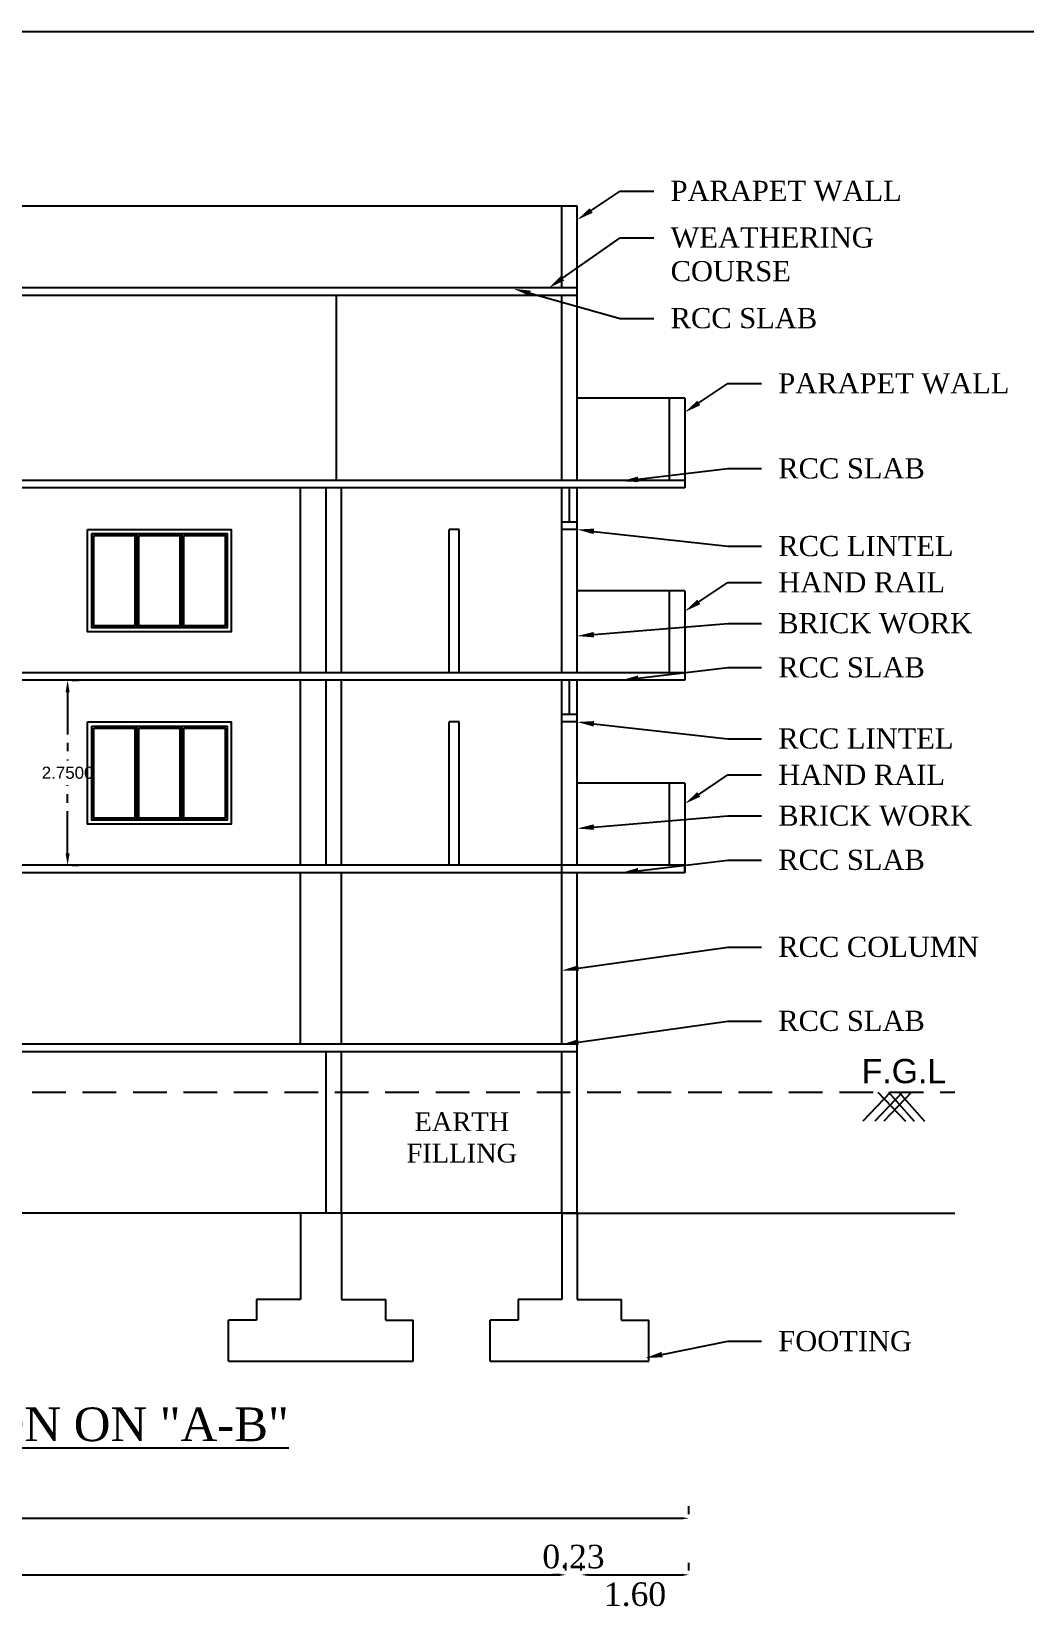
# Model space of a CAD drawing. Header units: metres. Extents: x 3592 to 3825, y 373 to 546.
# Drawn here: x 3712.7 to 3727.46, y 502.4 to 525.95 of the extents above; entities that cross this region are included whole.
import ezdxf
from ezdxf import colors
from ezdxf.entities.mleader import LeaderData, LeaderLine
from ezdxf.math import Vec2, Vec3

# ---------------------------------------------------------------- set-up
doc = ezdxf.new("R2010")
doc.units = ezdxf.units.M
for name, pattern in [('DASHED', [0.75, 0.5, -0.25]), ('DOT2', [0.125, 0, -0.125]), ('PHANTOM2', [1.25, 0.625, -0.125, 0.125, -0.125, 0.125, -0.125])]:
    doc.linetypes.add(name, pattern=pattern)
doc.layers.get('Defpoints').update_dxf_attribs({"lineweight": 0})
doc.layers.add('BLK_1_FLR_1_WC_BATH_HT', color=223, linetype='Continuous')
doc.styles.add('ANAND', font='times.ttf')
doc.styles.get("Standard").update_dxf_attribs({"font": 'arial.ttf'})
doc.styles.add('STYLE2', font='arial.ttf')
doc.dimstyles.new('STANDARD$0', dxfattribs={"dimtxt": 7, "dimasz": 3, "dimexe": 3, "dimexo": 1, "dimgap": 1.5, "dimtad": 1, "dimdec": 1, "dimzin": 1, "dimdsep": 46, "dimlunit": 4, "dimtxsty": 'Standard', "dimblk": 'OBLIQUE', "dimcen": 0.09375, "dimdle": 1, "dimclrd": 8, "dimclre": 8, "dimclrt": 7, "dimadec": 1, "dimazin": 0, "dimtfac": 1, "dimtdec": 1, "dimtix": 1, "dimtmove": 2, "dimatfit": 3, "dimldrblk": 'ARCHTICK', "dimfxl": 0, "dimfrac": 2, "dimtolj": 1, "dimtzin": 0, "dimarcsym": 0})
doc.dimstyles.new('V1', dxfattribs={"dimtxt": 0.23, "dimasz": 0.1, "dimexe": 0.18, "dimexo": 0.0625, "dimgap": 0.09, "dimtad": 1, "dimzin": 0, "dimdsep": 46, "dimtxsty": 'Standard', "dimcen": 0.09, "dimadec": 0, "dimazin": 0, "dimtfac": 1, "dimtix": 1, "dimtofl": 0, "dimtmove": 2, "dimatfit": 0, "dimfxl": 0, "dimtolj": 1, "dimtzin": 0, "dimarcsym": 0})

# ---------------------------------------------------------------- blocks, each defined once
blk = doc.blocks.new('*D110')
at = {"color": 0, "lineweight": -2}
for p, q in [((3701.566, 503.075), (3701.566, 503.192)), ((3701.666, 503.012), (3720.54, 503.012)), ((3720.64, 503.075), (3720.64, 503.192))]:
    blk.add_line(p, q, dxfattribs=at)
at = {"color": 0}
for points in [[(3701.666, 503.029), (3701.666, 502.996), (3701.566, 503.012)], [(3720.54, 503.029), (3720.54, 502.996), (3720.64, 503.012)]]:
    blk.add_solid(points, dxfattribs=at)
at = {"layer": 'Defpoints', "color": 0}
for p in [(3701.566, 503.012), (3720.64, 503.012), (3720.64, 503.012)]:
    blk.add_point(p, dxfattribs=at)
at = {"color": 0, "insert": (3711.103, 503.281), "char_height": 0.35, "attachment_point": 5, "style": 'ANAND'}
blk.add_mtext('\\A1;19.07', dxfattribs=at)
blk = doc.blocks.new('*D111')
at = {"color": 0, "lineweight": -2}
for p, q in [((3720.54, 503.012), (3720.44, 503.012)), ((3720.64, 503.075), (3720.64, 503.192)), ((3720.869, 503.075), (3720.869, 503.192)), ((3720.969, 503.012), (3721.069, 503.012))]:
    blk.add_line(p, q, dxfattribs=at)
at = {"color": 0}
for points in [[(3720.54, 503.029), (3720.54, 502.996), (3720.64, 503.012)], [(3720.969, 503.029), (3720.969, 502.996), (3720.869, 503.012)]]:
    blk.add_solid(points, dxfattribs=at)
at = {"layer": 'Defpoints', "color": 0}
for p in [(3720.64, 503.012), (3720.869, 503.012), (3720.869, 503.012)]:
    blk.add_point(p, dxfattribs=at)
at = {"color": 0, "insert": (3720.754, 503.281), "char_height": 0.35, "attachment_point": 5, "style": 'ANAND'}
blk.add_mtext('\\A1;0.23', dxfattribs=at)
blk = doc.blocks.new('*D112')
at = {"color": 0, "lineweight": -2}
for p, q in [((3720.869, 503.075), (3720.869, 503.192)), ((3720.969, 503.012), (3722.369, 503.012)), ((3722.469, 503.075), (3722.469, 503.192))]:
    blk.add_line(p, q, dxfattribs=at)
at = {"color": 0}
for points in [[(3720.969, 503.029), (3720.969, 502.996), (3720.869, 503.012)], [(3722.369, 503.029), (3722.369, 502.996), (3722.469, 503.012)]]:
    blk.add_solid(points, dxfattribs=at)
at = {"layer": 'Defpoints', "color": 0}
for p in [(3720.869, 503.012), (3722.469, 503.012), (3722.469, 503.012)]:
    blk.add_point(p, dxfattribs=at)
at = {"color": 0, "insert": (3721.669, 502.722), "char_height": 0.35, "attachment_point": 5, "style": 'ANAND'}
blk.add_mtext('\\A1;1.60', dxfattribs=at)
blk = doc.blocks.new('*D113')
at = {"color": 0, "lineweight": -2}
for p, q in [((3701.338, 503.916), (3701.338, 504.033)), ((3722.469, 503.916), (3722.469, 504.033)), ((3701.438, 503.853), (3722.369, 503.853))]:
    blk.add_line(p, q, dxfattribs=at)
at = {"color": 0}
for points in [[(3701.438, 503.87), (3701.438, 503.837), (3701.338, 503.853)], [(3722.369, 503.87), (3722.369, 503.837), (3722.469, 503.853)]]:
    blk.add_solid(points, dxfattribs=at)
at = {"layer": 'Defpoints', "color": 0}
for p in [(3701.338, 503.853), (3722.469, 503.853), (3722.469, 503.853)]:
    blk.add_point(p, dxfattribs=at)
at = {"color": 0, "insert": (3711.903, 504.122), "char_height": 0.35, "attachment_point": 5, "style": 'ANAND'}
blk.add_mtext('\\A1;21.13', dxfattribs=at)
blk = doc.blocks.new('*D229')
at = {"layer": 'BLK_1_FLR_1_WC_BATH_HT', "color": 0, "linetype": 'DOT2', "lineweight": -2}
for p, q in [((3713.296, 516.307), (3713.414, 516.307)), ((3713.296, 513.557), (3713.414, 513.557))]:
    blk.add_line(p, q, dxfattribs=at)
at = {"layer": 'BLK_1_FLR_1_WC_BATH_HT', "color": 0, "linetype": 'PHANTOM2', "lineweight": -2}
for p, q in [((3713.234, 516.127), (3713.234, 515.114)), ((3713.234, 513.737), (3713.234, 514.75))]:
    blk.add_line(p, q, dxfattribs=at)
at = {"layer": 'BLK_1_FLR_1_WC_BATH_HT', "color": 0}
for points in [[(3713.204, 516.127), (3713.264, 516.127), (3713.234, 516.307)], [(3713.204, 513.737), (3713.264, 513.737), (3713.234, 513.557)]]:
    blk.add_solid(points, dxfattribs=at)
at = {"layer": 'Defpoints', "color": 0}
for p in [(3713.234, 516.307), (3713.234, 516.307), (3713.234, 513.557)]:
    blk.add_point(p, dxfattribs=at)
at = {"layer": 'BLK_1_FLR_1_WC_BATH_HT', "color": 0, "insert": (3713.234, 514.932), "char_height": 0.18, "attachment_point": 5}
blk.add_mtext('\\A1;2.7500', dxfattribs=at)

msp = doc.modelspace()

# ---------------------------------------------------------------- linework, layer by layer
for p, q in [((3700.89687, 523.35706), (3720.80907, 523.35706)), ((3720.58047, 522.13706), (3720.58047, 523.35706)), ((3720.80907, 522.02706), (3720.80907, 523.35706)), ((3720.80907, 522.13706), (3701.27787, 522.13706)), ((3720.80907, 522.02706), (3701.27787, 522.02706)), ((3720.58047, 519.27706), (3720.58047, 522.02706)), ((3720.80907, 519.27706), (3720.80907, 522.02706)), ((3722.40927, 520.49706), (3720.80907, 520.49706)), ((3722.18067, 519.27706), (3722.18067, 520.49706)), ((3722.40927, 520.49706), (3722.40927, 519.16706)), ((3722.40927, 519.27706), (3701.27787, 519.27706)), ((3722.40927, 519.16706), (3701.27787, 519.16706)), ((3716.69427, 516.41706), (3716.69427, 519.16706)), ((3716.69427, 516.41706), (3716.69427, 519.16706)), ((3720.58047, 516.41706), (3720.58047, 519.16706)), ((3720.80907, 516.41706), (3720.80907, 519.16706)), ((3720.80907, 518.65706), (3720.58047, 518.65706)), ((3714.26317, 518.48706), (3714.26317, 517.08706)), ((3714.93437, 518.48706), (3714.93437, 517.08706)), ((3719.05647, 518.54706), (3718.90407, 518.54706)), ((3720.80907, 518.54706), (3720.58047, 518.54706)), ((3722.40927, 517.63706), (3720.80907, 517.63706)), ((3722.18067, 516.41706), (3722.18067, 517.63706)), ((3722.40927, 517.63706), (3722.40927, 516.30706)), ((3722.40927, 516.41706), (3701.27787, 516.41706)), ((3722.40927, 516.30706), (3701.27787, 516.30706)), ((3716.69427, 513.55706), (3716.69427, 516.30706)), ((3716.69427, 513.55706), (3716.69427, 516.30706)), ((3720.58047, 510.89706), (3720.58047, 516.30706)), ((3720.80907, 513.55706), (3720.80907, 516.30706)), ((3720.80907, 515.79706), (3720.58047, 515.79706)), ((3714.26317, 515.62706), (3714.26317, 514.22706)), ((3714.93437, 515.62706), (3714.93437, 514.22706)), ((3719.05647, 515.68706), (3718.90407, 515.68706)), ((3720.80907, 515.68706), (3720.58047, 515.68706)), ((3722.40927, 514.77706), (3720.80907, 514.77706)), ((3722.18067, 513.55706), (3722.18067, 514.77706)), ((3722.40927, 514.77706), (3722.40927, 513.44706)), ((3722.40927, 513.55706), (3701.27787, 513.55706)), ((3722.40927, 513.44706), (3701.27787, 513.44706)), ((3716.69427, 510.89706), (3716.69427, 513.44706)), ((3720.80907, 508.38706), (3720.80907, 513.44706)), ((3722.40927, 513.44706), (3722.40927, 513.55706)), ((3720.58047, 510.89706), (3700.89687, 510.89706)), ((3720.80907, 510.78706), (3701.27787, 510.78706)), ((3720.80907, 510.89706), (3720.58047, 510.89706)), ((3720.58047, 508.38706), (3720.58047, 510.78706)), ((3725.46611, 510.18706), (3725.05556, 509.75381)), ((3725.64324, 510.18706), (3725.23269, 509.75381)), ((3725.27811, 510.18706), (3725.68867, 509.75381)), ((3725.77801, 510.18706), (3725.36746, 509.75381)), ((3725.4374, 510.18706), (3725.81796, 509.75381)), ((3725.59002, 510.18706), (3725.97058, 509.75381)), ((3720.80907, 508.38706), (3700.89687, 508.38706)), ((3716.69427, 508.38706), (3716.69427, 507.10326)), ((3717.30387, 508.38706), (3717.30387, 507.10326)), ((3720.58047, 508.38706), (3720.58047, 507.10326)), ((3720.58047, 508.38706), (3720.80907, 508.38706)), ((3720.58047, 508.38706), (3720.80907, 508.38706)), ((3720.80907, 508.38706), (3724.77147, 508.38706)), ((3720.80907, 508.38706), (3720.80907, 507.10326)), ((3724.77147, 508.38706), (3726.4252, 508.38706)), ((3716.69427, 507.10326), (3716.044, 507.10326)), ((3716.044, 507.10326), (3716.044, 506.79961)), ((3717.30387, 507.10326), (3717.96411, 507.10326)), ((3717.96458, 506.79977), (3717.96411, 507.10326)), ((3720.58047, 507.10326), (3719.9302, 507.10326)), ((3719.9302, 507.10326), (3719.9302, 506.79961)), ((3720.80907, 507.10326), (3721.46931, 507.10326)), ((3721.46978, 506.79977), (3721.46931, 507.10326)), ((3716.044, 506.79961), (3715.62747, 506.79961)), ((3715.62747, 506.1889), (3715.62747, 506.79961)), ((3717.96458, 506.79977), (3718.37067, 506.79977)), ((3718.37067, 506.1889), (3718.37067, 506.79961)), ((3719.9302, 506.79961), (3719.51367, 506.79961)), ((3719.51367, 506.1889), (3719.51367, 506.79961)), ((3721.46978, 506.79977), (3721.87587, 506.79977)), ((3721.87587, 506.1889), (3721.87587, 506.79961)), ((3715.62747, 506.1889), (3718.37067, 506.1889)), ((3719.51367, 506.1889), (3721.87587, 506.1889))]:
    msp.add_line(p, q)
at = {"color": 3}
for p, q in [((3717.22767, 522.02706), (3717.22767, 519.27706)), ((3717.07527, 516.41706), (3717.07527, 519.16706)), ((3717.30387, 516.41706), (3717.30387, 519.16706)), ((3720.69477, 518.65706), (3720.69477, 519.16706)), ((3718.90407, 516.41706), (3718.90407, 518.54706)), ((3719.05647, 516.41706), (3719.05647, 518.54706)), ((3717.07527, 513.55706), (3717.07527, 516.30706)), ((3717.30387, 513.55706), (3717.30387, 516.30706)), ((3720.69477, 515.79706), (3720.69477, 516.30706)), ((3718.90407, 513.55706), (3718.90407, 515.68706)), ((3719.05647, 513.55706), (3719.05647, 515.68706)), ((3716.69427, 510.89706), (3716.69427, 513.44706)), ((3717.30387, 510.89706), (3717.30387, 513.44706)), ((3717.07527, 508.38706), (3717.07527, 510.78706)), ((3717.30387, 508.38706), (3717.30387, 510.78706))]:
    msp.add_line(p, q, dxfattribs=at)
at = {"linetype": 'DASHED'}
msp.add_line((3699.20678, 510.18706), (3726.4252, 510.18706), dxfattribs=at)
for points in [[(3751.99791, 525.94549), (3627.83337, 525.94549), (3627.83337, 457.62569), (3751.99791, 457.62569)], [(3713.53197, 518.54706), (3715.66557, 518.54706), (3715.66557, 517.02706), (3713.53197, 517.02706)], [(3713.59197, 518.48706), (3714.26317, 518.48706), (3714.26317, 517.08706), (3713.59197, 517.08706)], [(3713.62197, 518.45706), (3714.23317, 518.45706), (3714.23317, 517.11706), (3713.62197, 517.11706)], [(3714.26317, 518.48706), (3714.93437, 518.48706), (3714.93437, 517.08706), (3714.26317, 517.08706)], [(3714.29317, 518.45706), (3714.90437, 518.45706), (3714.90437, 517.11706), (3714.29317, 517.11706)], [(3714.93437, 518.48706), (3715.60557, 518.48706), (3715.60557, 517.08706), (3714.93437, 517.08706)], [(3714.96437, 518.45706), (3715.57557, 518.45706), (3715.57557, 517.11706), (3714.96437, 517.11706)], [(3713.53197, 515.68706), (3715.66557, 515.68706), (3715.66557, 514.16706), (3713.53197, 514.16706)], [(3713.59197, 515.62706), (3714.26317, 515.62706), (3714.26317, 514.22706), (3713.59197, 514.22706)], [(3713.62197, 515.59706), (3714.23317, 515.59706), (3714.23317, 514.25706), (3713.62197, 514.25706)], [(3714.26317, 515.62706), (3714.93437, 515.62706), (3714.93437, 514.22706), (3714.26317, 514.22706)], [(3714.29317, 515.59706), (3714.90437, 515.59706), (3714.90437, 514.25706), (3714.29317, 514.25706)], [(3714.93437, 515.62706), (3715.60557, 515.62706), (3715.60557, 514.22706), (3714.93437, 514.22706)], [(3714.96437, 515.59706), (3715.57557, 515.59706), (3715.57557, 514.25706), (3714.96437, 514.25706)]]:
    msp.add_lwpolyline(points, close=True)

# ---------------------------------------------------------------- texts
for s, height, style, p in [('F.G.L', 0.36, 'STYLE2', (3725.03691, 510.31912)), ('%%USECTION ON "A-B"', 0.5, 'ANAND', (3709.94816, 505.00002))]:
    msp.add_text(s, height=height, dxfattribs=dict(style=style)).set_placement(p)
at = {"insert": (3719.09425, 509.51067), "char_height": 0.28, "attachment_point": 5, "style": 'ANAND'}
msp.add_mtext('\\A1;EARTH \\PFILLING', dxfattribs=at)

# ---------------------------------------------------------------- dimensions: what is measured, and where the dimension line sits
for base, p1, p2, picture, middle in [((3722.46894, 503.85332), (3701.33754, 503.85332), (3722.46894, 503.85332), '*D113', (3711.90324, 504.12185)), ((3720.64014, 503.01218), (3701.56614, 503.01218), (3720.64014, 503.01218), '*D110', (3711.10314, 503.28071)), ((3720.86874, 503.01218), (3720.64014, 503.01218), (3720.86874, 503.01218), '*D111', (3720.75444, 503.28071))]:
    dim = msp.add_linear_dim(base=base, p1=p1, p2=p2, dimstyle='V1', override={"dimtxt": 0.35, "dimtxsty": 'ANAND', "dimfxl": 75, "dimarcsym": 2})
    dim.commit()
    dim.dimension.update_dxf_attribs({"geometry": picture, "text_midpoint": middle})
dim = msp.add_linear_dim(base=(3722.46894, 503.01218), p1=(3720.86874, 503.01218), p2=(3722.46894, 503.01218), dimstyle='V1', override={"dimtxt": 0.35, "dimtxsty": 'ANAND', "dimfxl": 75, "dimarcsym": 2})
dim.commit()
dim.dimension.update_dxf_attribs({"geometry": '*D112', "text_midpoint": (3721.66884, 502.72225), "dimtype": 160})
at = {"layer": 'BLK_1_FLR_1_WC_BATH_HT'}
dim = msp.add_aligned_dim(p1=(3713.23396, 513.55706), p2=(3713.23396, 516.30706), distance=0, dimstyle='STANDARD$0', override={"dimtxt": 0.18, "dimasz": 0.18, "dimexe": 0.18, "dimexo": 0.0625, "dimgap": 0.09, "dimtad": 0, "dimtih": 1, "dimtoh": 1, "dimdec": 4, "dimzin": 0, "dimlunit": 2, "dimpost": '', "dimcen": 0.09, "dimdle": 0, "dimclrd": 0, "dimclre": 0, "dimclrt": 0, "dimadec": 0, "dimtdec": 4, "dimtix": 0, "dimtofl": 0, "dimtmove": 0, "dimfxl": 0, "dimfrac": 0, "dimarcsym": 2}, dxfattribs=at)
dim.commit()
dim.dimension.update_dxf_attribs({"geometry": '*D229', "text_midpoint": (3713.23396, 514.93206)})

# ---------------------------------------------------------------- leaders
ml = msp.add_multileader_mtext('Standard')
ml.set_content('PARAPET WALL', color=256, style='ANAND')
ml.set_leader_properties()
ml.build(insert=Vec2(0, 0))
ml.multileader.update_dxf_attribs({"dogleg_length": 0.5, "arrow_head_size": 0.25})
ctx = ml.context
ctx.base_point, ctx.char_height, ctx.arrow_head_size, ctx.landing_gap_size, ctx.plane_origin = Vec3(3721.94779, 523.57714, 0.038), 0.3, 0.25, 0.25, Vec3(3720.22618, 523.63969, 0.038)
notes = []
notes.append((ctx, [(0, (1, 1, 0), (3721.44779, 523.57714, 0.038), (1, 0), 0.5, [(0, [(3720.80907, 523.14877, 0.038)], 0, [])])]))
ctx.mtext.insert, ctx.mtext.flow_direction = Vec3(3722.19779, 523.7305, 0.038), 5
ml = msp.add_multileader_mtext('Standard')
ml.set_content('WEATHERING \\PCOURSE', color=256, style='ANAND')
ml.set_leader_properties()
ml.build(insert=Vec2(0, 0))
ml.multileader.update_dxf_attribs({"dogleg_length": 0.5, "arrow_head_size": 0.25})
ctx = ml.context
ctx.base_point, ctx.char_height, ctx.arrow_head_size, ctx.landing_gap_size, ctx.plane_origin = Vec3(3721.94779, 522.8835, 0.038), 0.3, 0.25, 0.25, Vec3(3720.22618, 522.94605, 0.038)
notes.append((ctx, [(0, (1, 1, 0), (3721.44779, 522.8835, 0.038), (1, 0), 0.5, [(0, [(3720.38655, 522.13706, 0.038)], 0, [])])]))
ctx.mtext.insert, ctx.mtext.flow_direction = Vec3(3722.19779, 523.03696, 0.038), 5
ml = msp.add_multileader_mtext('Standard')
ml.set_content('RCC SLAB', color=256, style='ANAND')
ml.set_leader_properties()
ml.build(insert=Vec2(0, 0))
ml.multileader.update_dxf_attribs({"dogleg_length": 0.5, "arrow_head_size": 0.25})
ctx = ml.context
ctx.base_point, ctx.char_height, ctx.arrow_head_size, ctx.landing_gap_size, ctx.plane_origin = Vec3(3721.94779, 521.68561, 0.038), 0.3, 0.25, 0.25, Vec3(3720.22618, 522.37499, 0.038)
notes.append((ctx, [(0, (1, 1, 0), (3721.44779, 521.68561, 0.038), (1, 0), 0.5, [(0, [(3719.86792, 522.12408, 0.038)], 0, [])])]))
ctx.mtext.insert, ctx.mtext.flow_direction = Vec3(3722.19779, 521.83896, 0.038), 5
ml = msp.add_multileader_mtext('Standard')
ml.set_content('PARAPET WALL', color=256, style='ANAND')
ml.set_leader_properties()
ml.build(insert=Vec2(0, 0))
ml.multileader.update_dxf_attribs({"dogleg_length": 0.5, "arrow_head_size": 0.25})
ctx = ml.context
ctx.base_point, ctx.char_height, ctx.arrow_head_size, ctx.landing_gap_size, ctx.plane_origin = Vec3(3723.54799, 520.71714, 0.038), 0.3, 0.25, 0.25, Vec3(3721.82638, 520.77969, 0.038)
notes.append((ctx, [(0, (1, 1, 0), (3723.04799, 520.71714, 0.038), (1, 0), 0.5, [(0, [(3722.40927, 520.28877, 0.038)], 0, [])])]))
ctx.mtext.insert, ctx.mtext.flow_direction = Vec3(3723.79799, 520.8705, 0.038), 5
ml = msp.add_multileader_mtext('Standard')
ml.set_content('RCC SLAB', color=256, style='ANAND')
ml.set_leader_properties()
ml.build(insert=Vec2(0, 0))
ml.multileader.update_dxf_attribs({"dogleg_length": 0.5, "arrow_head_size": 0.25})
ctx = ml.context
ctx.base_point, ctx.char_height, ctx.arrow_head_size, ctx.landing_gap_size, ctx.plane_origin = Vec3(3723.54799, 519.45244, 0.038), 0.3, 0.25, 0.25, Vec3(3721.82638, 519.51499, 0.038)
notes.append((ctx, [(0, (1, 1, 0), (3723.04799, 519.45244, 0.038), (1, 0), 0.5, [(0, [(3721.46812, 519.26408, 0.038)], 0, [])])]))
ctx.mtext.insert, ctx.mtext.flow_direction = Vec3(3723.79799, 519.60579, 0.038), 5
ml = msp.add_multileader_mtext('Standard')
ml.set_content('RCC LINTEL', color=256, style='ANAND')
ml.set_leader_properties()
ml.build(insert=Vec2(0, 0))
ml.multileader.update_dxf_attribs({"dogleg_length": 0.5, "arrow_head_size": 0.25})
ctx = ml.context
ctx.base_point, ctx.char_height, ctx.arrow_head_size, ctx.landing_gap_size, ctx.plane_origin = Vec3(3723.54799, 518.29859, 0.038), 0.3, 0.25, 0.25, Vec3(3721.82638, 518.61313, 0.038)
notes.append((ctx, [(0, (1, 1, 0), (3723.04799, 518.29859, 0.038), (1, 0), 0.5, [(0, [(3720.80907, 518.54706, 0.038)], 0, [])])]))
ctx.mtext.insert, ctx.mtext.flow_direction = Vec3(3723.79799, 518.45194, 0.038), 5
ml = msp.add_multileader_mtext('Standard')
ml.set_content('HAND RAIL', color=256, style='ANAND')
ml.set_leader_properties()
ml.build(insert=Vec2(0, 0))
ml.multileader.update_dxf_attribs({"dogleg_length": 0.5, "arrow_head_size": 0.25})
ctx = ml.context
ctx.base_point, ctx.char_height, ctx.arrow_head_size, ctx.landing_gap_size, ctx.plane_origin = Vec3(3723.54799, 517.76011, 0.038), 0.3, 0.25, 0.25, Vec3(3721.82638, 517.82267, 0.038)
notes.append((ctx, [(0, (1, 1, 0), (3723.04799, 517.76011, 0.038), (1, 0), 0.5, [(0, [(3722.40927, 517.33174, 0.038)], 0, [])])]))
ctx.mtext.insert, ctx.mtext.flow_direction = Vec3(3723.79799, 517.91249, 0.038), 5
ml = msp.add_multileader_mtext('Standard')
ml.set_content('BRICK WORK', color=256, style='ANAND')
ml.set_leader_properties()
ml.build(insert=Vec2(0, 0))
ml.multileader.update_dxf_attribs({"dogleg_length": 0.5, "arrow_head_size": 0.25})
ctx = ml.context
ctx.base_point, ctx.char_height, ctx.arrow_head_size, ctx.landing_gap_size, ctx.plane_origin = Vec3(3723.54799, 517.15239, 0.038), 0.3, 0.25, 0.25, Vec3(3721.82638, 517.21494, 0.038)
notes.append((ctx, [(0, (1, 1, 0), (3723.04799, 517.15239, 0.038), (1, 0), 0.5, [(0, [(3720.80907, 516.96403, 0.038)], 0, [])])]))
ctx.mtext.insert, ctx.mtext.flow_direction = Vec3(3723.79799, 517.30574, 0.038), 5
ml = msp.add_multileader_mtext('Standard')
ml.set_content('RCC SLAB', color=256, style='ANAND')
ml.set_leader_properties()
ml.build(insert=Vec2(0, 0))
ml.multileader.update_dxf_attribs({"dogleg_length": 0.5, "arrow_head_size": 0.25})
ctx = ml.context
ctx.base_point, ctx.char_height, ctx.arrow_head_size, ctx.landing_gap_size, ctx.plane_origin = Vec3(3723.54799, 516.49541, 0.038), 0.3, 0.25, 0.25, Vec3(3721.82638, 516.55796, 0.038)
notes.append((ctx, [(0, (1, 1, 0), (3723.04799, 516.49541, 0.038), (1, 0), 0.5, [(0, [(3721.46812, 516.30706, 0.038)], 0, [])])]))
ctx.mtext.insert, ctx.mtext.flow_direction = Vec3(3723.79799, 516.64877, 0.038), 5
ml = msp.add_multileader_mtext('Standard')
ml.set_content('RCC LINTEL', color=256, style='ANAND')
ml.set_leader_properties()
ml.build(insert=Vec2(0, 0))
ml.multileader.update_dxf_attribs({"dogleg_length": 0.5, "arrow_head_size": 0.25})
ctx = ml.context
ctx.base_point, ctx.char_height, ctx.arrow_head_size, ctx.landing_gap_size, ctx.plane_origin = Vec3(3723.54799, 515.43859, 0.038), 0.3, 0.25, 0.25, Vec3(3721.82638, 515.75313, 0.038)
notes.append((ctx, [(0, (1, 1, 0), (3723.04799, 515.43859, 0.038), (1, 0), 0.5, [(0, [(3720.80907, 515.68706, 0.038)], 0, [])])]))
ctx.mtext.insert, ctx.mtext.flow_direction = Vec3(3723.79799, 515.59194, 0.038), 5
ml = msp.add_multileader_mtext('Standard')
ml.set_content('HAND RAIL', color=256, style='ANAND')
ml.set_leader_properties()
ml.build(insert=Vec2(0, 0))
ml.multileader.update_dxf_attribs({"dogleg_length": 0.5, "arrow_head_size": 0.25})
ctx = ml.context
ctx.base_point, ctx.char_height, ctx.arrow_head_size, ctx.landing_gap_size, ctx.plane_origin = Vec3(3723.54799, 514.90011, 0.038), 0.3, 0.25, 0.25, Vec3(3721.82638, 514.96267, 0.038)
notes.append((ctx, [(0, (1, 1, 0), (3723.04799, 514.90011, 0.038), (1, 0), 0.5, [(0, [(3722.40927, 514.47174, 0.038)], 0, [])])]))
ctx.mtext.insert, ctx.mtext.flow_direction = Vec3(3723.79799, 515.05249, 0.038), 5
ml = msp.add_multileader_mtext('Standard')
ml.set_content('BRICK WORK', color=256, style='ANAND')
ml.set_leader_properties()
ml.build(insert=Vec2(0, 0))
ml.multileader.update_dxf_attribs({"dogleg_length": 0.5, "arrow_head_size": 0.25})
ctx = ml.context
ctx.base_point, ctx.char_height, ctx.arrow_head_size, ctx.landing_gap_size, ctx.plane_origin = Vec3(3723.54799, 514.29239, 0.038), 0.3, 0.25, 0.25, Vec3(3721.82638, 514.35494, 0.038)
notes.append((ctx, [(0, (1, 1, 0), (3723.04799, 514.29239, 0.038), (1, 0), 0.5, [(0, [(3720.80907, 514.10403, 0.038)], 0, [])])]))
ctx.mtext.insert, ctx.mtext.flow_direction = Vec3(3723.79799, 514.44574, 0.038), 5
ml = msp.add_multileader_mtext('Standard')
ml.set_content('RCC SLAB', color=256, style='ANAND')
ml.set_leader_properties()
ml.build(insert=Vec2(0, 0))
ml.multileader.update_dxf_attribs({"dogleg_length": 0.5, "arrow_head_size": 0.25})
ctx = ml.context
ctx.base_point, ctx.char_height, ctx.arrow_head_size, ctx.landing_gap_size, ctx.plane_origin = Vec3(3723.54799, 513.63541, 0.038), 0.3, 0.25, 0.25, Vec3(3721.82638, 513.69796, 0.038)
notes.append((ctx, [(0, (1, 1, 0), (3723.04799, 513.63541, 0.038), (1, 0), 0.5, [(0, [(3721.46812, 513.44706, 0.038)], 0, [])])]))
ctx.mtext.insert, ctx.mtext.flow_direction = Vec3(3723.79799, 513.78877, 0.038), 5
ml = msp.add_multileader_mtext('Standard')
ml.set_content('RCC COLUMN', color=256, style='ANAND')
ml.set_leader_properties()
ml.build(insert=Vec2(0, 0))
ml.multileader.update_dxf_attribs({"dogleg_length": 0.5, "arrow_head_size": 0.25})
ctx = ml.context
ctx.base_point, ctx.char_height, ctx.arrow_head_size, ctx.landing_gap_size, ctx.plane_origin = Vec3(3723.54799, 512.34231, 0.038), 0.3, 0.25, 0.25, Vec3(3721.82638, 512.53685, 0.038)
notes.append((ctx, [(0, (1, 1, 0), (3723.04799, 512.34231, 0.038), (1, 0), 0.5, [(0, [(3720.58047, 511.99434, 0.038)], 0, [])])]))
ctx.mtext.insert, ctx.mtext.flow_direction = Vec3(3723.79799, 512.49577, 0.038), 5
ml = msp.add_multileader_mtext('Standard')
ml.set_content('RCC SLAB', color=256, style='ANAND')
ml.set_leader_properties()
ml.build(insert=Vec2(0, 0))
ml.multileader.update_dxf_attribs({"dogleg_length": 0.5, "arrow_head_size": 0.25})
ctx = ml.context
ctx.base_point, ctx.char_height, ctx.arrow_head_size, ctx.landing_gap_size, ctx.plane_origin = Vec3(3723.54799, 511.24279, 0.038), 0.3, 0.25, 0.25, Vec3(3721.82638, 511.43733, 0.038)
notes.append((ctx, [(0, (1, 1, 0), (3723.04799, 511.24279, 0.038), (1, 0), 0.5, [(0, [(3720.58047, 510.89482, 0.038)], 0, [])])]))
ctx.mtext.insert, ctx.mtext.flow_direction = Vec3(3723.79799, 511.39614, 0.038), 5
ml = msp.add_multileader_mtext('Standard')
ml.set_content('FOOTING', color=256, style='ANAND')
ml.set_leader_properties()
ml.build(insert=Vec2(0, 0))
ml.multileader.update_dxf_attribs({"dogleg_length": 0.5, "arrow_head_size": 0.25})
ctx = ml.context
ctx.base_point, ctx.char_height, ctx.arrow_head_size, ctx.landing_gap_size, ctx.plane_origin = Vec3(3723.54799, 506.48308, 0.038), 0.3, 0.25, 0.25, Vec3(3721.82638, 506.23633, 0.038)
notes.append((ctx, [(0, (1, 1, 0), (3723.04799, 506.48308, 0.038), (1, 0), 0.5, [(0, [(3721.82638, 506.23633, 0.038)], 0, [])])]))
ctx.mtext.insert, ctx.mtext.flow_direction = Vec3(3723.79799, 506.63643, 0.038), 5
for ctx, leaders in notes:
    for number, flags, end, landing, length, lines in leaders:
        leader = LeaderData()
        leader.index, (leader.has_last_leader_line, leader.has_dogleg_vector, leader.attachment_direction) = number, flags
        leader.last_leader_point, leader.dogleg_vector, leader.dogleg_length = Vec3(end), Vec3(landing), length
        for number, points, colour, breaks in lines:
            line = LeaderLine()
            line.index, line.vertices, line.color, line.breaks = number, Vec3.list(points), colors.encode_raw_color(colour), breaks
            leader.lines.append(line)
        ctx.leaders.append(leader)

doc.saveas('drawing.dxf')
